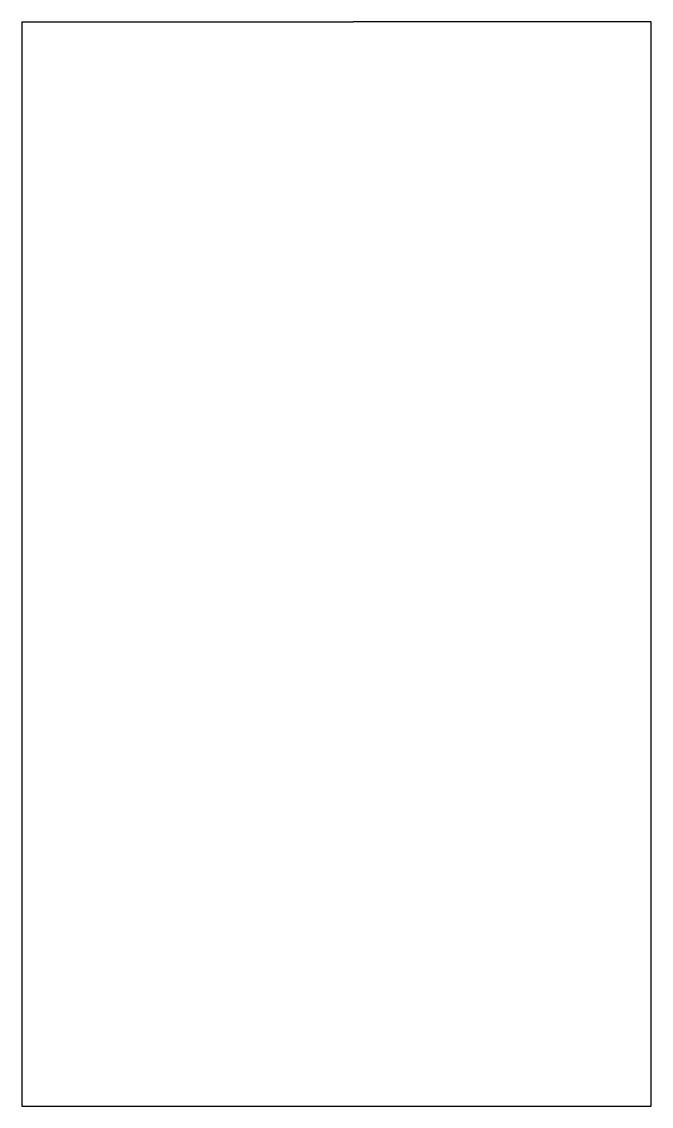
# Model space of a CAD drawing. Extents: x -817 to -570, y -266 to 160.
import ezdxf

# ---------------------------------------------------------------- set-up
doc = ezdxf.new("R2010")
doc.units = 0
doc.layers.add('Shape2DView', color=7, linetype='CONTINUOUS')

msp = doc.modelspace()

# ---------------------------------------------------------------- linework, layer by layer
at = {"layer": 'Shape2DView'}
for p, q in [((-816.881, 159.543), (-686.881, 159.543)), ((-816.881, 159.543), (-816.881, -266.457)), ((-569.881, 159.543), (-686.881, 159.543)), ((-569.881, -266.457), (-569.881, 159.543)), ((-816.881, -266.457), (-569.881, -266.457))]:
    msp.add_line(p, q, dxfattribs=at)

doc.saveas('drawing.dxf')
